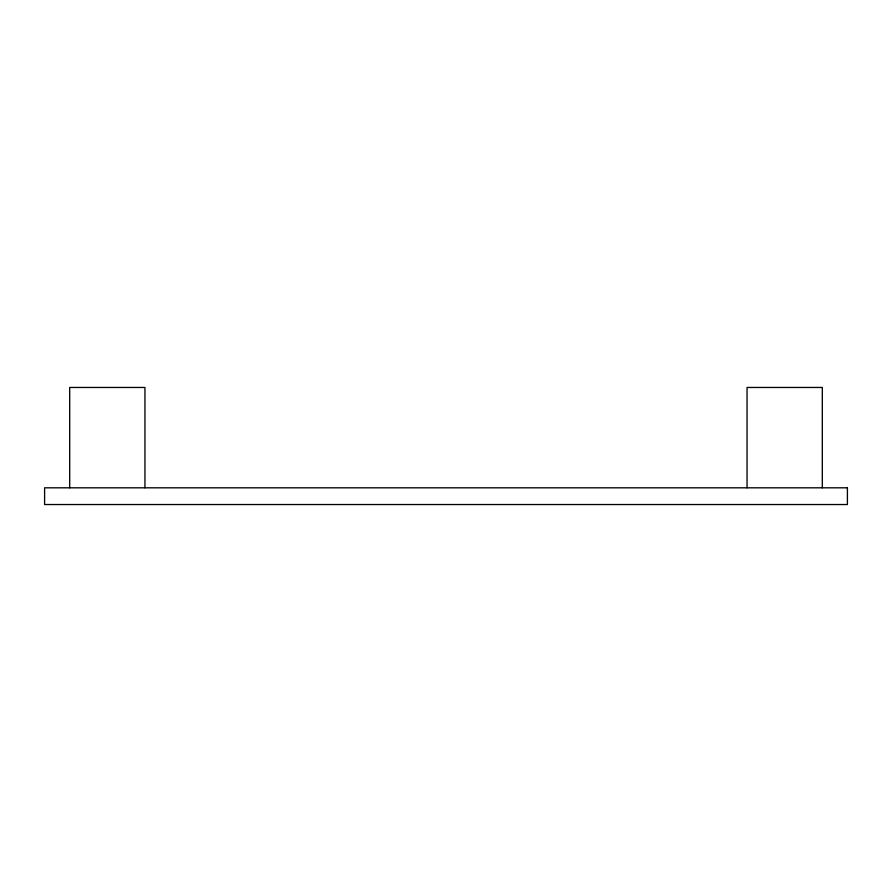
<?xml version="1.0" encoding="UTF-8"?>
<svg xmlns="http://www.w3.org/2000/svg" width="892" height="892" viewBox="0 0 892 892"><rect width="100%" height="100%" fill="white"/><g stroke="black" fill="none" stroke-linecap="round" stroke-linejoin="round"><path stroke-width="1.34" d="M822.312 487.812L822.312 387.462L747.05 387.462L747.05 487.812M144.95 487.812L144.95 387.462L69.688 387.462L69.688 487.812M847.4 487.812L44.6 487.812L44.6 504.538L847.4 504.538L847.4 487.812"/></g></svg>
